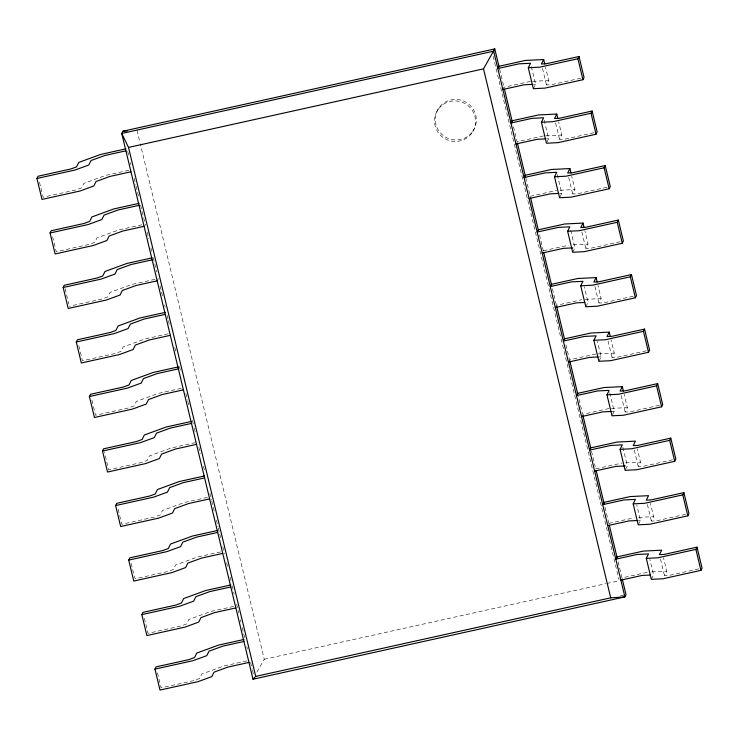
<?xml version="1.0" encoding="UTF-8"?>
<svg xmlns="http://www.w3.org/2000/svg" width="739" height="739" viewBox="0 0 739 739"><rect width="100%" height="100%" fill="white"/><g stroke="black" fill="none" stroke-linecap="round" stroke-linejoin="round"><path stroke-width="0.55" stroke-dasharray="3.69 2.77" d="M157.195 280.82L158.303 278.594M437.442 110.508L438.19 109.021M472.674 131.856A20.6 20.221 26.5 0 0 455.381 100.892A20.6 20.221 26.5 0 0 437.128 130.794A20.6 20.221 26.5 0 0 472.674 131.856L473.422 130.369A20.6 20.221 26.5 0 0 456.12 99.405A20.6 20.221 26.5 0 0 437.876 129.307A20.6 20.221 26.5 0 0 473.422 130.369M502.871 89.484L503.989 87.248L530.371 81.41M533.336 88.698L535.572 84.237L531.055 65.475M580.771 78.205L551.266 84.736L546.481 84.967L548.707 80.505L545.521 67.258M546.897 142.322L548.68 138.747L544.163 119.986M593.888 132.715L564.384 139.246L559.589 139.486L561.816 135.015L558.629 121.778M560.005 196.842L561.788 193.267L557.28 174.506M606.996 187.235L577.492 193.766L572.697 194.006L574.933 189.535L571.746 176.288M572.67 252.248L574.896 247.787L570.388 229.025M555.312 307.544L556.43 305.318L581.713 299.72M620.104 241.755L590.6 248.286L585.815 248.516L588.041 244.055L584.854 230.808M585.787 306.768L588.013 302.297L584.29 286.852M633.221 296.265L603.717 302.796L598.923 303.036L601.149 298.565L597.962 285.328M598.895 361.288L601.121 356.817L597.408 341.363M646.329 350.785L616.825 357.316L612.031 357.556L614.257 353.085L611.079 339.838M612.446 414.902L614.229 411.327L609.721 392.575M659.437 405.305L629.933 411.835L625.148 412.066L627.374 407.605L624.187 394.358M625.563 469.422L627.346 465.847L622.829 447.086M672.555 459.815L643.041 466.346L638.256 466.586L640.482 462.115L637.295 448.878M638.228 524.829L640.454 520.367L636.741 504.913M685.663 514.335L656.158 520.866L651.364 521.097L653.59 516.635L650.412 503.388M651.336 579.348L653.562 574.877L649.849 559.432M698.771 568.854L669.266 575.376L664.472 575.616L666.707 571.145L663.52 557.908M256.932 672.065L264.266 659.271L140.281 143.745M128.789 170.284L105.705 175.392L83.83 183.392L81.604 187.854L75.886 189.941L43.102 197.202L38.862 179.54M141.897 224.804L118.813 229.912L96.938 237.903L94.712 242.374L89.003 244.461L56.219 251.713L51.97 234.06M543.479 135.93L517.097 141.768L512.829 124.004M155.005 279.324L131.921 284.432L110.056 292.422L107.82 296.893L102.111 298.981L69.327 306.232M530.205 196.278L556.587 190.44M168.123 333.834L145.038 338.942L123.164 346.942L120.937 351.404L115.219 353.491L82.435 360.752L78.454 344.198M543.322 250.798L568.605 245.2M181.231 388.354L158.146 393.462L136.272 401.453L134.045 405.923L128.337 408.011L95.553 415.263L91.571 398.709M195.438 442.624L171.254 447.982L149.389 455.972L147.153 460.434L141.445 462.522L108.661 469.782L104.411 452.12M595.92 353.99L569.538 359.828L565.289 342.175M207.447 497.384L184.362 502.492L162.497 510.483L160.271 514.954L154.553 517.041L121.769 524.302L117.529 506.64M609.028 408.51L582.646 414.348L578.314 396.316M220.564 551.904L197.479 557.012L175.605 565.002L173.379 569.473L167.661 571.561L134.886 578.813M595.763 468.859L622.146 463.02M233.672 606.414L210.587 611.522L188.713 619.522L186.487 623.984L180.778 626.072L147.994 633.332L144.013 616.779M608.871 523.378L634.154 517.78M246.78 660.934L223.695 666.042L201.83 674.033L199.604 678.504L193.886 680.591L161.102 687.843L157.121 671.289M647.262 572.3L621.979 577.898L617.933 561.049M264.266 659.271L605.74 583.699M606.867 583.45L619.264 580.706M620.381 595.92L624.889 594.923M532.662 81.299L548.707 80.505M533.466 84.338L535.572 84.237M545.77 135.81L561.816 135.015M546.574 138.858L548.68 138.747M560.023 190.274L574.933 189.535M559.682 193.369L561.788 193.267M573.141 244.785L588.041 244.055M585.103 299.36L601.149 298.565M598.211 353.879L614.257 353.085M599.015 356.919L601.121 356.817M611.329 408.39L627.374 407.605M612.132 411.438L614.229 411.327M625.582 462.854L640.482 462.115M638.69 517.374L653.59 516.635M638.348 520.468L640.454 520.367M651.807 571.884L666.707 571.145M542.5 68.413L546.481 84.967M555.608 122.933L559.589 139.486M568.716 177.452L572.697 194.006M581.833 231.963L585.815 248.516M594.941 286.483L598.923 303.036M608.049 341.002L612.031 357.556M621.166 395.513L625.148 412.066M634.274 450.033L638.256 466.586M647.382 504.543L651.364 521.097M660.49 559.063L664.472 575.616M499.619 69.087L504.201 88.144M525.762 177.794L529.678 194.071M539.507 234.947L543.544 251.759M552.439 288.737L556.485 305.549M591.514 451.206L595.292 466.919M604.992 507.259L609.038 524.071M493.125 56.21L618.986 579.588M137.048 130.295L140.013 142.627M127.718 151.403L128.798 155.883M130.415 162.608L130.951 164.843M134.184 178.293L135.8 185.018M136.068 186.136L139.034 198.468M140.65 205.193L145.509 225.358M147.126 232.083L148.742 238.808M150.895 247.777L151.975 252.258M153.259 257.625L156.714 271.97M160.058 285.873L163.023 298.205M164.64 304.93L165.176 307.165M167.171 315.451L168.141 319.497M168.409 320.615L169.49 325.095M174.884 347.515L175.956 351.995M179.466 366.562L180.547 371.07M185.932 393.453L187.549 400.178M187.817 401.305L189.166 406.903M192.399 420.352L194.015 427.077M194.283 428.195L195.364 432.675M198.865 447.252L200.481 453.968M203.447 466.3L204.527 470.78M209.913 493.19L211.53 499.915M211.807 501.042L214.772 513.365M216.388 520.09L218.005 526.815M218.273 527.932L221.238 540.264M222.799 546.758L224.471 553.705M226.624 562.675L227.704 567.155M230.125 577.242L230.938 580.605M232.194 585.824L234.171 594.054M236.6 604.142L238.752 613.102M240.369 619.827L240.905 622.072M242.253 627.67L245.219 640.002M246.835 646.717L247.38 648.962M250.613 662.412L252.23 669.137M252.498 670.255L253.579 674.735M65.078 288.579L68.801 304.025M131.163 563.367L134.618 577.713"/><path stroke-width="1.11" d="M130.969 171.79L109.843 176.464L96.052 181.508L93.816 185.979L80.024 191.013L41.994 199.438L36.95 178.468L38.068 176.233L70.852 168.972L76.56 166.885L78.787 162.423L100.661 154.433L125.944 148.835M144.077 226.31L122.951 230.984L109.16 236.027L106.933 240.489L93.142 245.533L55.102 253.948L50.058 232.979L51.176 230.753L83.96 223.492L89.668 221.404L91.895 216.933L113.769 208.943L139.052 203.345M499.084 66.852L494.77 48.922L122.868 131.228L121.75 133.463L253.006 679.215L624.898 596.9L626.016 594.673L622.247 578.979M157.195 280.82L136.059 285.503L122.268 290.538L120.041 295.009L106.25 300.052L68.21 308.468L63.175 287.499L64.284 285.263L97.068 278.012L102.786 275.924L105.012 271.453L126.877 263.463L152.16 257.865M170.303 335.34L149.176 340.014L135.376 345.058L133.149 349.529L119.358 354.563L81.327 362.978L76.283 342.018L77.392 339.783L110.176 332.522L115.894 330.435L118.12 325.973L139.994 317.973L165.277 312.385M183.411 389.859L162.284 394.534L148.493 399.577L146.267 404.039L132.475 409.083L94.435 417.498L89.391 396.529L90.509 394.293L123.293 387.042L129.002 384.954L131.228 380.483L153.102 372.493L178.385 366.895M196.528 444.37L175.392 449.053L161.601 454.088L159.375 458.559L145.583 463.593L107.543 472.018L102.499 451.049L103.617 448.813L136.401 441.562L142.11 439.474L144.345 435.003L166.21 427.013L191.493 421.415M209.636 498.89L188.5 503.564L174.709 508.608L172.483 513.069L158.691 518.113L120.66 526.528L115.617 505.559L116.725 503.333L149.509 496.072L155.227 493.985L157.453 489.523L179.328 481.523L204.611 475.934M222.744 553.409L201.618 558.084L187.826 563.118L185.591 567.589L171.799 572.633L133.768 581.048L128.725 560.079L129.842 557.843L162.626 550.592L168.335 548.504L170.561 544.033L192.436 536.043L217.719 530.445M235.861 607.92L214.726 612.594L200.934 617.638L198.708 622.109L184.916 627.143L146.876 635.568L141.833 614.599L142.95 612.363L175.734 605.102L181.443 603.015L183.669 598.553L205.544 590.563L230.827 584.965M248.969 662.44L227.834 667.114L214.042 672.157L211.816 676.619L198.024 681.663L159.993 690.078L154.95 669.109L156.058 666.883L188.842 659.622L194.56 657.534L196.786 653.064L218.652 645.073L243.935 639.484M494.77 48.922L483.509 68.856L610.719 597.833L624.898 596.9L493.652 51.157L121.75 133.463L128.512 147.421L255.722 676.397L253.006 679.215M543.664 59.536L541.438 64.007L546.223 63.766L579.006 56.506L584.05 77.475L582.942 79.71L544.902 88.126L533.336 88.698L528.293 67.729L530.528 63.268L518.963 63.84L497.827 68.515L498.945 66.279L525.327 60.441L543.664 59.536L544.726 63.951M556.772 114.055L554.546 118.517L559.34 118.286L592.124 111.026L597.167 131.995L596.05 134.23L558.019 142.645L546.454 143.218L541.41 122.249L543.636 117.778L532.071 118.351L510.935 123.034L512.053 120.799L538.435 114.961L556.772 114.055L557.834 118.462M582.942 79.71L577.898 58.741L579.006 56.506M569.889 168.566L567.663 173.037L572.448 172.797L605.232 165.545L610.275 186.514L609.158 188.741L571.127 197.165L559.562 197.738L554.518 176.769L556.744 172.298L545.179 172.871L524.053 177.545L525.161 175.309L551.543 169.471L569.889 168.566L570.951 172.981M596.05 134.23L591.006 113.261L592.124 111.026M582.997 223.086L580.771 227.547L585.556 227.316L618.34 220.056L623.383 241.025L622.275 243.26L584.235 251.676L572.67 252.248L567.626 231.279L569.861 226.818L558.296 227.39L537.161 232.064L538.278 229.829L564.661 223.991L582.997 223.086L584.059 227.501M609.158 188.741L604.114 167.781L605.232 165.545M596.105 277.596L593.879 282.067L598.673 281.827L631.457 274.575L636.501 295.545L635.383 297.78L597.343 306.195L585.787 306.768L580.743 285.799L582.969 281.328L571.404 281.901L550.269 286.584L551.386 284.349L577.769 278.511L596.105 277.596L597.167 282.012M622.275 243.26L617.231 222.291L618.34 220.056M609.222 332.116L606.987 336.587L611.781 336.347L644.565 329.095L649.609 350.055L648.491 352.291L610.46 360.715L598.895 361.288L593.851 340.319L596.077 335.848L584.512 336.421L563.386 341.095L564.494 338.859L590.877 333.021L609.222 332.116L610.275 336.531M635.383 297.78L630.339 276.811L631.457 274.575M622.33 386.636L620.104 391.097L624.889 390.866L657.673 383.606L662.717 404.575L661.608 406.81L623.568 415.226L612.003 415.798L606.959 394.829L609.185 390.368L597.62 390.94L576.494 395.614L577.612 393.379L603.994 387.541L622.33 386.636L623.393 391.051M648.491 352.291L643.447 331.321L644.565 329.095M590.72 447.899L589.602 450.125L610.737 445.451L622.303 444.878L620.076 449.349L625.111 470.318L636.676 469.745L674.716 461.33L675.825 459.095L670.79 438.125L638.006 445.377L633.212 445.617L635.438 441.146L617.102 442.061L590.72 447.899L582.895 415.364M661.608 406.81L656.565 385.841L657.673 383.606M633.184 503.869L635.411 499.398L623.845 499.97L602.719 504.645L603.828 502.409L630.21 496.571L648.546 495.666L646.32 500.137L651.114 499.897L683.898 492.645L688.942 513.605L687.824 515.84L649.793 524.256L638.228 524.829L633.184 503.869L644.75 503.296L682.781 494.871L683.898 492.645M674.716 461.33L669.673 440.361L670.79 438.125M646.292 558.379L648.519 553.917L636.953 554.481L615.827 559.164L616.936 556.929L643.318 551.091L661.664 550.186L659.437 554.647L664.222 554.416L697.006 547.156L702.05 568.125L700.932 570.36L662.901 578.776L651.336 579.348L646.292 558.379L657.858 557.806L695.898 549.391L697.006 547.156M128.512 147.421L483.509 68.856M125.926 150.821L104.799 155.504L91.008 160.539L88.782 165.009L74.981 170.044L36.95 178.468M577.898 58.741L539.858 67.166L528.293 67.729M502.871 89.484L524.006 84.809L532.413 84.394M139.043 205.34L117.907 210.015L104.116 215.058L101.89 219.52L88.098 224.564L50.058 232.979M591.006 113.261L552.975 121.676L541.41 122.249M515.979 144.003L537.114 139.32L545.521 138.904M152.151 259.86L131.015 264.534L117.224 269.569L114.998 274.04L101.206 279.083L63.175 287.499M604.114 167.781L566.083 176.196L554.518 176.769M529.096 198.514L550.222 193.84L558.638 193.424M165.259 314.371L144.133 319.045L130.341 324.088L128.106 328.559L114.314 333.594L76.283 342.018M617.231 222.291L579.191 230.707L567.626 231.279M542.204 253.034L563.33 248.359L572.799 247.888M178.367 368.89L157.241 373.564L143.449 378.608L141.223 383.07L127.431 388.114L89.391 396.529M630.339 276.811L592.308 285.226L580.743 285.799M555.312 307.544L576.448 302.87L584.854 302.454M191.484 423.401L170.349 428.084L156.557 433.119L154.331 437.59L140.539 442.633L102.499 451.049M643.447 331.321L605.417 339.746L593.851 340.319M568.43 362.064L589.556 357.39L597.971 356.974M204.592 477.921L183.466 482.595L169.665 487.638L167.439 492.109L153.647 497.144L115.617 505.559M656.565 385.841L618.525 394.257L606.959 394.829M581.538 416.584L602.664 411.9L611.079 411.484M217.7 532.44L196.574 537.114L182.782 542.158L180.556 546.62L166.765 551.663L128.725 560.079M669.673 440.361L631.633 448.776L620.076 449.349M594.646 471.094L615.781 466.42L625.24 465.949M230.817 586.951L209.682 591.634L195.89 596.669L193.664 601.14L179.873 606.174L141.833 614.599M607.754 525.614L628.889 520.94L637.295 520.524M243.925 641.47L222.79 646.145L208.998 651.188L206.772 655.659L192.981 660.694L154.95 669.109M620.871 580.133L641.997 575.45L650.412 575.034M255.722 676.397L610.719 597.833M122.868 131.228L127.228 130.942M682.781 494.871L687.824 515.84M695.898 549.391L700.932 570.36M504.469 89.262L512.284 121.759M517.402 143.052L525.494 176.676M530.611 197.969L538.426 230.466M543.821 252.877L551.636 285.374M556.753 306.667L564.568 339.164M569.686 360.456L577.778 394.072M596.105 470.281L604.188 503.896M609.305 525.189L617.12 557.686"/></g></svg>
